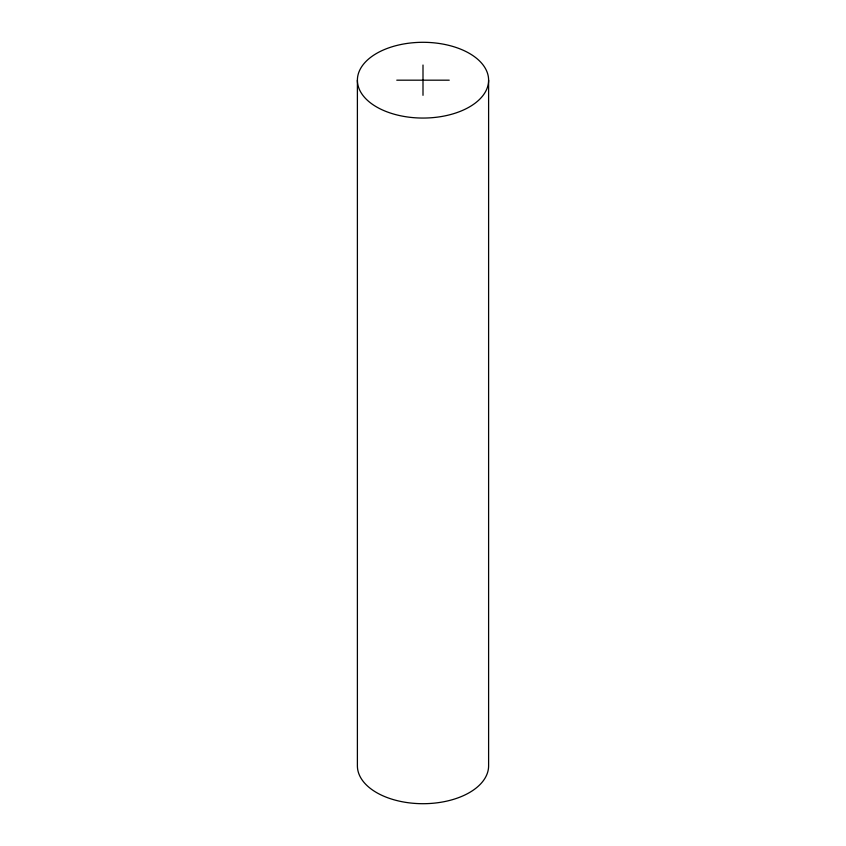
<?xml version="1.0" encoding="UTF-8"?>
<svg xmlns="http://www.w3.org/2000/svg" width="846" height="846" viewBox="0 0 846 846"><rect width="100%" height="100%" fill="white"/><g stroke="black" fill="none" stroke-linecap="round" stroke-linejoin="round"><path stroke-width="1.27" d="M396.763 80.18L449.237 80.18M488.607 80.18A65.607 37.88 0 0 1 390.196 112.983A65.607 37.88 0 0 1 390.196 47.376A65.607 37.88 0 0 1 488.607 80.18L488.607 765.82A65.607 37.88 0 0 1 423 803.7A65.607 37.88 0 0 1 357.393 765.82L357.393 80.18M423 65.026L423 95.323"/></g></svg>
